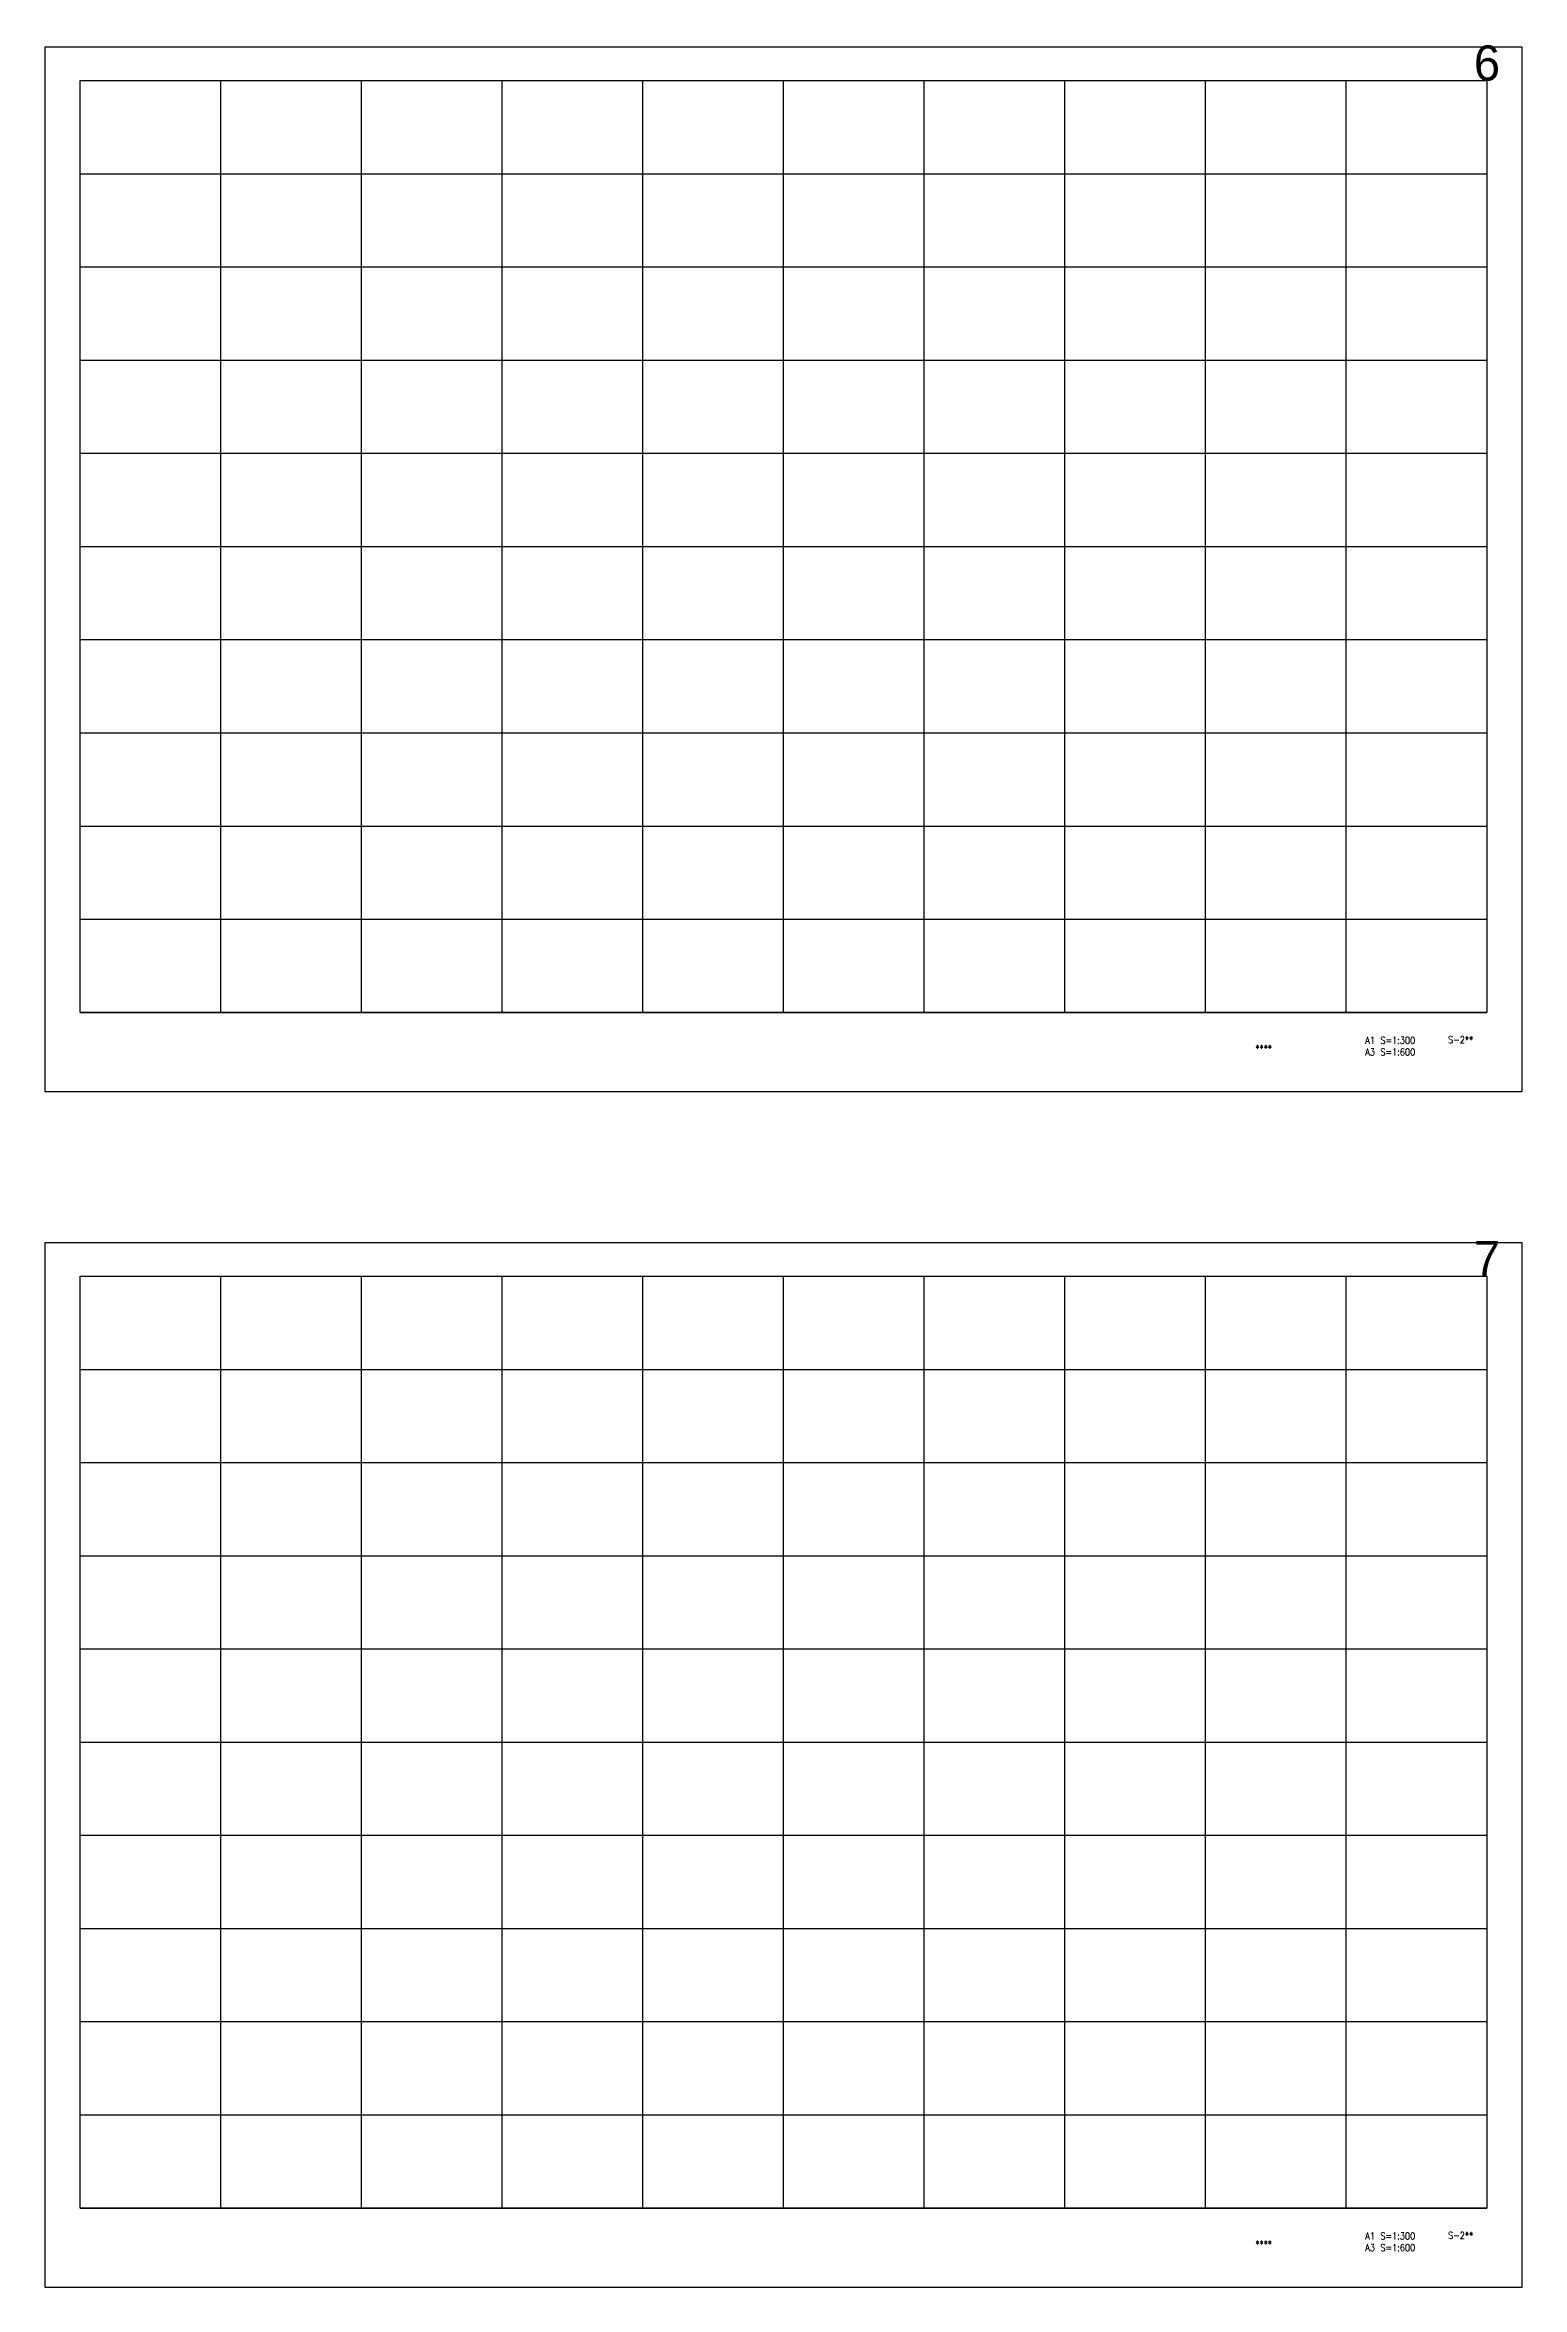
# Model space of a CAD drawing. Extents: x -129301 to 1296000, y -2685600 to 164981.
# Drawn here: x 0 to 336000, y -1869600 to -1359481 of the extents above; entities that cross this region are included whole.
import ezdxf
from ezdxf.enums import TextEntityAlignment as Align

# ---------------------------------------------------------------- set-up
doc = ezdxf.new("R2010")
doc.units = 0
doc.header["$MEASUREMENT"] = 0
doc.layers.add('99_レイアウト枠', color=251, linetype='CONTINUOUS', plot=False)
doc.layers.add('99_頁番号', color=6, linetype='CONTINUOUS')
doc.styles.add('DRACAD', font='txt', dxfattribs={"width": 0.85, "bigfont": 'extfont2'})
doc.styles.get("Standard").update_dxf_attribs({"font": 'Osaka.ttc'})

msp = doc.modelspace()

# ---------------------------------------------------------------- linework, layer by layer
at = {"layer": '99_レイアウト枠'}
for p, q in [((8000, -1579600), (8000, -1367600)), ((40000, -1579600), (40000, -1367600)), ((72000, -1579600), (72000, -1367600)), ((104000, -1579600), (104000, -1367600)), ((136000, -1579600), (136000, -1367600)), ((168000, -1579600), (168000, -1367600)), ((199999.99992, -1579600), (199999.99992, -1367600)), ((231999.99992, -1579600), (231999.99992, -1367600)), ((263999.99992, -1579600), (263999.99992, -1367600)), ((295999.99992, -1579600), (295999.99992, -1367600)), ((8000, -1388800), (327999.99985, -1388800)), ((8000, -1410000), (327999.99985, -1410000)), ((8000, -1431200), (327999.99985, -1431200)), ((8000, -1452400), (327999.99985, -1452400)), ((8000, -1473600), (327999.99985, -1473600)), ((8000, -1494800), (327999.99985, -1494800)), ((8000, -1516000), (327999.99985, -1516000)), ((8000, -1537200), (327999.99985, -1537200)), ((8000, -1558400), (327999.99985, -1558400)), ((8000, -1579600), (327999.99985, -1579600)), ((8000, -1851600), (8000, -1639600)), ((40000, -1851600), (40000, -1639600)), ((72000, -1851600), (72000, -1639600)), ((104000, -1851600), (104000, -1639600)), ((136000, -1851600), (136000, -1639600)), ((168000, -1851600), (168000, -1639600)), ((199999.99992, -1851600), (199999.99992, -1639600)), ((231999.99992, -1851600), (231999.99992, -1639600)), ((263999.99992, -1851600), (263999.99992, -1639600)), ((295999.99992, -1851600), (295999.99992, -1639600)), ((8000, -1660800), (327999.99985, -1660800)), ((8000, -1682000), (327999.99985, -1682000)), ((8000, -1703200), (327999.99985, -1703200)), ((8000, -1724400), (327999.99985, -1724400)), ((8000, -1745600), (327999.99985, -1745600)), ((8000, -1766800), (327999.99985, -1766800)), ((8000, -1788000), (327999.99985, -1788000)), ((8000, -1809200), (327999.99985, -1809200)), ((8000, -1830400), (327999.99985, -1830400)), ((8000, -1851600), (327999.99985, -1851600))]:
    msp.add_line(p, q, dxfattribs=at)
for points in [[(0, -1597600), (336000, -1597600), (336000, -1360000), (0, -1360000)], [(8000, -1367600), (327999.99985, -1367600), (327999.99985, -1579600), (8000, -1579600)], [(0, -1869600), (336000, -1869600), (336000, -1632000), (0, -1632000)], [(8000, -1639600), (327999.99985, -1639600), (327999.99985, -1851600), (8000, -1851600)]]:
    msp.add_lwpolyline(points, close=True, dxfattribs=at)

# ---------------------------------------------------------------- texts
for s, p in [('6', (327999.99985, -1367600)), ('7', (327999.99985, -1639600))]:
    msp.add_text(s, height=8000, dxfattribs=at).set_placement(p, align=Align.CENTER)
at = {"layer": '99_頁番号', "char_height": 1600, "attachment_point": 5, "style": 'DRACAD'}
for s, insert in [('A1 S=1:300^JA3 S=1:600', (305999.99985, -1587297.27463)), ('{S-2**}', (321999.99985, -1585800)), ('{  ****  }', (275999.99985, -1587800)), ('{  ****  }', (275999.99985, -1859800)), ('A1 S=1:300^JA3 S=1:600', (305999.99985, -1859297.27463)), ('{S-2**}', (321999.99985, -1857800))]:
    msp.add_mtext(s, dxfattribs=dict(at, insert=insert))

doc.saveas('drawing.dxf')
